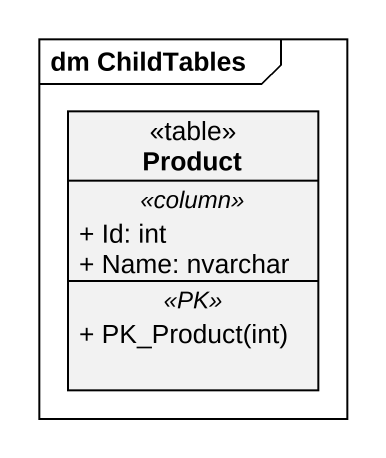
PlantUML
@startuml
mainframe dm ChildTables
hide circle
hide empty members
skinparam classAttributeIconSize 0
class Product <<table>> {
  .. <<column>> ..
  + Id: int
  + Name: nvarchar
  .. <<PK>> ..
  + PK_Product(int)
}
@enduml
